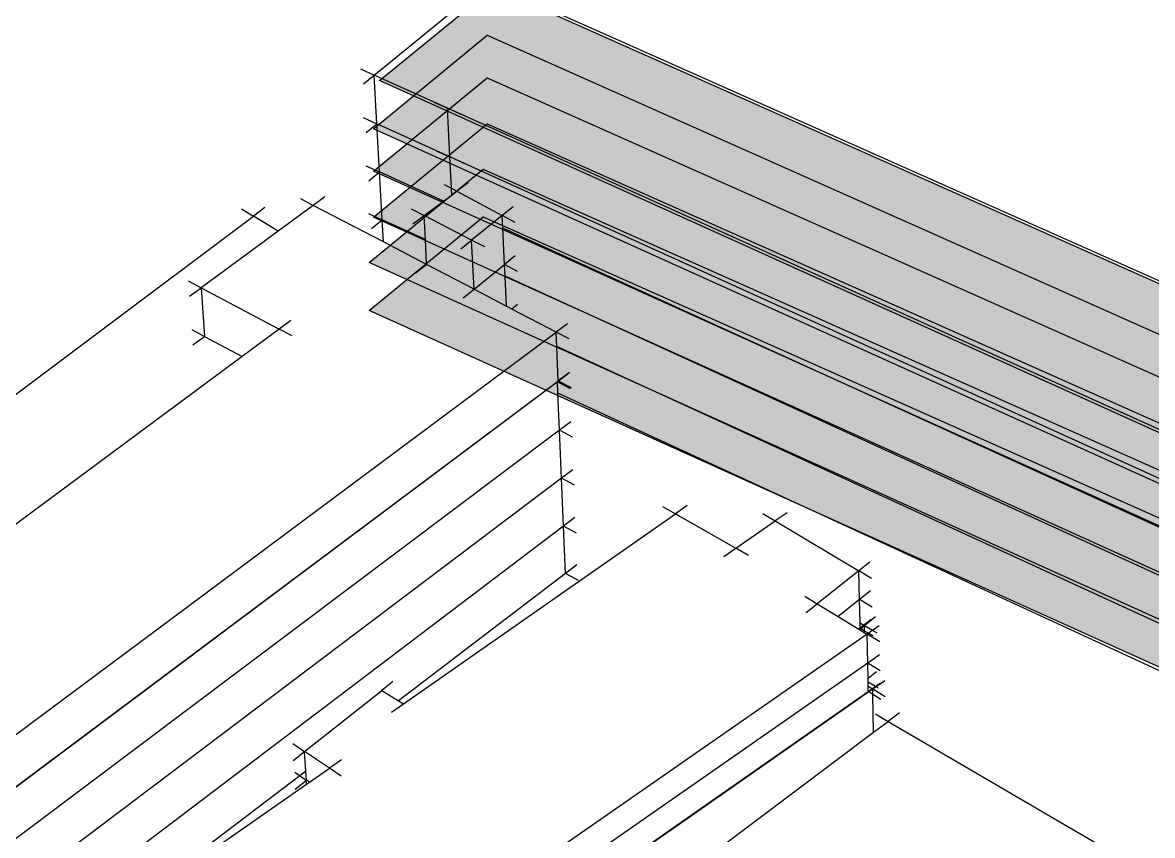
# Model space of a CAD drawing. Header units: inches. Extents: x 105 to 795, y 0 to 500.
# Drawn here: x 432.8 to 540.5, y 379.7 to 457.2 of the extents above; entities that cross this region are included whole.
import ezdxf

# ---------------------------------------------------------------- set-up
doc = ezdxf.new("R2010")
doc.units = ezdxf.units.IN
doc.header["$MEASUREMENT"] = 0
doc.layers.add('popova 6', color=7, linetype='Continuous')

# ---------------------------------------------------------------- blocks, each defined once
blk = doc.blocks.new('block 3')
at = {"layer": 'popova 6', "true_color": 0xb8bb49}
h = blk.add_hatch(color=43, dxfattribs=at)
h.dxf.hatch_style = 2
h.paths.add_polyline_path([(585.46, 390.21), (560.74, 366.84), (542.11, 375.41), (556.57, 388.76), (465.88, 429.73), (476.73, 438.64)])
at = {"layer": 'popova 6', "lineweight": 0}
blk.add_lwpolyline([(585.46, 390.21), (560.74, 366.84), (542.11, 375.41), (556.57, 388.76), (465.88, 429.73), (476.73, 438.64), (585.46, 390.21)], dxfattribs=at)
blk = doc.blocks.new('block 4')
at = {"layer": 'popova 6', "color": 7, "lineweight": 25, "true_color": 0xffffff}
for points in [[(465.88, 429.73), (476.73, 438.64)], [(476.73, 438.64), (585.46, 390.21)], [(556.57, 388.76), (465.88, 429.73)]]:
    blk.add_lwpolyline(points, dxfattribs=at)
blk = doc.blocks.new('block 2')
at = {"layer": 'popova 6'}
for name in ['block 3', 'block 4']:
    blk.add_blockref(name, (0, 0), dxfattribs=at)
blk = doc.blocks.new('block 6')
at = {"layer": 'popova 6', "true_color": 0xb8bb49}
h = blk.add_hatch(color=43, dxfattribs=at)
h.dxf.hatch_style = 2
h.paths.add_polyline_path([(585.46, 394.77), (560.74, 371.4), (542.11, 379.97), (556.57, 393.32), (465.88, 434.29), (476.73, 443.2)])
at = {"layer": 'popova 6', "lineweight": 0}
blk.add_lwpolyline([(585.46, 394.77), (560.74, 371.4), (542.11, 379.97), (556.57, 393.32), (465.88, 434.29), (476.73, 443.2), (585.46, 394.77)], dxfattribs=at)
blk = doc.blocks.new('block 7')
at = {"layer": 'popova 6', "color": 7, "lineweight": 25, "true_color": 0xffffff}
for points in [[(465.88, 434.29), (476.73, 443.2)], [(476.73, 443.2), (585.46, 394.77)], [(556.57, 393.32), (465.88, 434.29)]]:
    blk.add_lwpolyline(points, dxfattribs=at)
blk = doc.blocks.new('block 5')
at = {"layer": 'popova 6'}
for name in ['block 6', 'block 7']:
    blk.add_blockref(name, (0, 0), dxfattribs=at)
blk = doc.blocks.new('block 9')
at = {"layer": 'popova 6', "true_color": 0xb8bb49}
h = blk.add_hatch(color=43, dxfattribs=at)
h.dxf.hatch_style = 2
h.paths.add_polyline_path([(585.85, 399.09), (561.13, 375.72), (542.5, 384.29), (556.96, 397.64), (466.27, 438.61), (477.12, 447.52)])
at = {"layer": 'popova 6', "lineweight": 0}
blk.add_lwpolyline([(585.85, 399.09), (561.13, 375.72), (542.5, 384.29), (556.96, 397.64), (466.27, 438.61), (477.12, 447.52), (585.85, 399.09)], dxfattribs=at)
blk = doc.blocks.new('block 10')
at = {"layer": 'popova 6', "color": 7, "lineweight": 25, "true_color": 0xffffff}
for points in [[(466.27, 438.61), (477.12, 447.52)], [(477.12, 447.52), (585.85, 399.09)], [(556.96, 397.64), (466.27, 438.61)]]:
    blk.add_lwpolyline(points, dxfattribs=at)
blk = doc.blocks.new('block 8')
at = {"layer": 'popova 6'}
for name in ['block 9', 'block 10']:
    blk.add_blockref(name, (0, 0), dxfattribs=at)
blk = doc.blocks.new('block 12')
at = {"layer": 'popova 6', "true_color": 0xb8bb49}
h = blk.add_hatch(color=43, dxfattribs=at)
h.dxf.hatch_style = 2
h.paths.add_polyline_path([(585.85, 403.49), (561.13, 380.12), (542.5, 388.69), (556.96, 402.04), (466.27, 443.01), (477.12, 451.92)])
at = {"layer": 'popova 6', "lineweight": 0}
blk.add_lwpolyline([(585.85, 403.49), (561.13, 380.12), (542.5, 388.69), (556.96, 402.04), (466.27, 443.01), (477.12, 451.92), (585.85, 403.49)], dxfattribs=at)
blk = doc.blocks.new('block 13')
at = {"layer": 'popova 6', "color": 7, "lineweight": 25, "true_color": 0xffffff}
for points in [[(466.27, 443.01), (477.12, 451.92)], [(477.12, 451.92), (585.85, 403.49)], [(556.96, 402.04), (466.27, 443.01)]]:
    blk.add_lwpolyline(points, dxfattribs=at)
blk = doc.blocks.new('block 11')
at = {"layer": 'popova 6'}
for name in ['block 12', 'block 13']:
    blk.add_blockref(name, (0, 0), dxfattribs=at)
blk = doc.blocks.new('block 15')
at = {"layer": 'popova 6', "true_color": 0xb8bb49}
h = blk.add_hatch(color=43, dxfattribs=at)
h.dxf.hatch_style = 2
h.paths.add_polyline_path([(585.85, 407.54), (561.13, 384.17), (542.5, 392.74), (556.96, 406.09), (466.27, 447.06), (477.12, 455.97)])
at = {"layer": 'popova 6', "lineweight": 0}
blk.add_lwpolyline([(585.85, 407.54), (561.13, 384.17), (542.5, 392.74), (556.96, 406.09), (466.27, 447.06), (477.12, 455.97), (585.85, 407.54)], dxfattribs=at)
blk = doc.blocks.new('block 16')
at = {"layer": 'popova 6', "color": 7, "lineweight": 25, "true_color": 0xffffff}
for points in [[(466.27, 447.06), (477.12, 455.97)], [(477.12, 455.97), (585.85, 407.54)], [(556.96, 406.09), (466.27, 447.06)]]:
    blk.add_lwpolyline(points, dxfattribs=at)
blk = doc.blocks.new('block 14')
at = {"layer": 'popova 6'}
for name in ['block 15', 'block 16']:
    blk.add_blockref(name, (0, 0), dxfattribs=at)
blk = doc.blocks.new('block 18')
at = {"layer": 'popova 6', "true_color": 0xb8bb49}
h = blk.add_hatch(color=43, dxfattribs=at)
h.dxf.hatch_style = 2
h.paths.add_polyline_path([(586.44, 412.12), (561.72, 388.75), (543.09, 397.32), (557.55, 410.67), (466.86, 451.64), (477.71, 460.55)])
at = {"layer": 'popova 6', "lineweight": 0}
blk.add_lwpolyline([(586.44, 412.12), (561.72, 388.75), (543.09, 397.32), (557.55, 410.67), (466.86, 451.64), (477.71, 460.55), (586.44, 412.12)], dxfattribs=at)
blk = doc.blocks.new('block 19')
at = {"layer": 'popova 6', "color": 7, "lineweight": 25, "true_color": 0xffffff}
for points in [[(466.86, 451.64), (477.71, 460.55)], [(477.71, 460.55), (586.44, 412.12)], [(557.55, 410.67), (466.86, 451.64)]]:
    blk.add_lwpolyline(points, dxfattribs=at)
blk = doc.blocks.new('block 17')
at = {"layer": 'popova 6'}
for name in ['block 18', 'block 19']:
    blk.add_blockref(name, (0, 0), dxfattribs=at)
blk = doc.blocks.new('block 363')
at = {"color": 7, "lineweight": 25, "true_color": 0xffffff}
blk.add_lwpolyline([(485.66, 405.49), (484.58, 404.66)], dxfattribs=at)
blk = doc.blocks.new('block 365')
at = {"color": 7, "lineweight": 25, "true_color": 0xffffff}
blk.add_lwpolyline([(484.58, 404.66), (468.65, 392.53)], dxfattribs=at)
blk = doc.blocks.new('block 367')
at = {"color": 7, "lineweight": 25, "true_color": 0xffffff}
blk.add_lwpolyline([(485.82, 403.99), (484.58, 404.66)], dxfattribs=at)
blk = doc.blocks.new('block 368')
at = {"color": 7, "lineweight": 25, "true_color": 0xffffff}
blk.add_lwpolyline([(485.63, 408.51), (484.39, 409.18)], dxfattribs=at)
blk = doc.blocks.new('block 369')
at = {"color": 7, "lineweight": 25, "true_color": 0xffffff}
blk.add_lwpolyline([(485.47, 410), (484.39, 409.18)], dxfattribs=at)
blk = doc.blocks.new('block 371')
at = {"color": 7, "lineweight": 25, "true_color": 0xffffff}
blk.add_lwpolyline([(484.39, 409.18), (424.62, 363.85)], dxfattribs=at)
blk = doc.blocks.new('block 376')
at = {"color": 7, "lineweight": 25, "true_color": 0xffffff}
blk.add_lwpolyline([(484.58, 404.66), (484.39, 409.18)], dxfattribs=at)
blk = doc.blocks.new('block 385')
at = {"color": 7, "lineweight": 25, "true_color": 0xffffff}
blk.add_lwpolyline([(542.55, 394.73), (483.85, 421.83)], dxfattribs=at)
blk = doc.blocks.new('block 393')
at = {"color": 7, "lineweight": 25, "true_color": 0xffffff}
blk.add_lwpolyline([(543.59, 398.78), (483.74, 426.3)], dxfattribs=at)
blk = doc.blocks.new('block 404')
at = {"color": 7, "lineweight": 25, "true_color": 0xffffff}
blk.add_lwpolyline([(465.8, 438.96), (467.1, 438.37)], dxfattribs=at)
blk = doc.blocks.new('block 405')
at = {"color": 7, "lineweight": 25, "true_color": 0xffffff}
blk.add_lwpolyline([(471.22, 436.48), (467.1, 438.37)], dxfattribs=at)
blk = doc.blocks.new('block 406')
at = {"color": 7, "lineweight": 25, "true_color": 0xffffff}
blk.add_lwpolyline([(546.9, 401.84), (478.81, 433)], dxfattribs=at)
blk = doc.blocks.new('block 417')
at = {"color": 7, "lineweight": 25, "true_color": 0xffffff}
blk.add_lwpolyline([(466.09, 437.53), (467.1, 438.37)], dxfattribs=at)
blk = doc.blocks.new('block 418')
at = {"color": 7, "lineweight": 25, "true_color": 0xffffff}
blk.add_lwpolyline([(467.22, 436.26), (467.1, 438.37)], dxfattribs=at)
blk = doc.blocks.new('block 423')
at = {"color": 7, "lineweight": 25, "true_color": 0xffffff}
blk.add_lwpolyline([(465.55, 443.52), (466.85, 442.93)], dxfattribs=at)
blk = doc.blocks.new('block 424')
at = {"color": 7, "lineweight": 25, "true_color": 0xffffff}
blk.add_lwpolyline([(472.94, 440.15), (466.85, 442.93)], dxfattribs=at)
blk = doc.blocks.new('block 425')
at = {"color": 7, "lineweight": 25, "true_color": 0xffffff}
blk.add_lwpolyline([(472.48, 440.36), (472.94, 440.15)], dxfattribs=at)
blk = doc.blocks.new('block 426')
at = {"color": 7, "lineweight": 25, "true_color": 0xffffff}
blk.add_lwpolyline([(550.24, 404.92), (478.6, 437.57)], dxfattribs=at)
blk = doc.blocks.new('block 438')
at = {"color": 7, "lineweight": 25, "true_color": 0xffffff}
blk.add_lwpolyline([(465.84, 442.1), (466.85, 442.93)], dxfattribs=at)
blk = doc.blocks.new('block 439')
at = {"color": 7, "lineweight": 25, "true_color": 0xffffff}
blk.add_lwpolyline([(467.1, 438.37), (466.85, 442.93)], dxfattribs=at)
blk = doc.blocks.new('block 444')
at = {"color": 7, "lineweight": 25, "true_color": 0xffffff}
blk.add_lwpolyline([(474.86, 443.77), (473.55, 444.36)], dxfattribs=at)
blk = doc.blocks.new('block 445')
at = {"color": 7, "lineweight": 25, "true_color": 0xffffff}
blk.add_lwpolyline([(465.29, 448.12), (466.59, 447.53)], dxfattribs=at)
blk = doc.blocks.new('block 446')
at = {"color": 7, "lineweight": 25, "true_color": 0xffffff}
blk.add_lwpolyline([(473.55, 444.36), (466.59, 447.53)], dxfattribs=at)
blk = doc.blocks.new('block 447')
at = {"color": 7, "lineweight": 25, "true_color": 0xffffff}
blk.add_lwpolyline([(472.25, 444.96), (473.55, 444.36)], dxfattribs=at)
blk = doc.blocks.new('block 459')
at = {"color": 7, "lineweight": 25, "true_color": 0xffffff}
blk.add_lwpolyline([(465.58, 446.7), (466.59, 447.53)], dxfattribs=at)
blk = doc.blocks.new('block 460')
at = {"color": 7, "lineweight": 25, "true_color": 0xffffff}
blk.add_lwpolyline([(466.85, 442.93), (466.59, 447.53)], dxfattribs=at)
blk = doc.blocks.new('block 467')
at = {"color": 7, "lineweight": 25, "true_color": 0xffffff}
blk.add_lwpolyline([(474.62, 448.41), (473.32, 449)], dxfattribs=at)
blk = doc.blocks.new('block 468')
at = {"color": 7, "lineweight": 25, "true_color": 0xffffff}
blk.add_lwpolyline([(465.04, 452.75), (466.34, 452.16)], dxfattribs=at)
blk = doc.blocks.new('block 469')
at = {"color": 7, "lineweight": 25, "true_color": 0xffffff}
blk.add_lwpolyline([(473.32, 449), (466.34, 452.16)], dxfattribs=at)
blk = doc.blocks.new('block 471')
at = {"color": 7, "lineweight": 25, "true_color": 0xffffff}
blk.add_lwpolyline([(472.02, 449.59), (473.32, 449)], dxfattribs=at)
blk = doc.blocks.new('block 489')
at = {"color": 7, "lineweight": 25, "true_color": 0xffffff}
blk.add_lwpolyline([(477.19, 461.07), (585.92, 412.64)], dxfattribs=at)
blk = doc.blocks.new('block 490')
at = {"color": 7, "lineweight": 25, "true_color": 0xffffff}
blk.add_lwpolyline([(465.33, 451.33), (466.34, 452.16)], dxfattribs=at)
blk = doc.blocks.new('block 492')
at = {"color": 7, "lineweight": 25, "true_color": 0xffffff}
blk.add_lwpolyline([(466.34, 452.16), (477.19, 461.07)], dxfattribs=at)
blk = doc.blocks.new('block 493')
at = {"color": 7, "lineweight": 25, "true_color": 0xffffff}
blk.add_lwpolyline([(466.59, 447.53), (466.34, 452.16)], dxfattribs=at)
blk = doc.blocks.new('block 499')
at = {"color": 7, "lineweight": 25, "true_color": 0xffffff}
blk.add_lwpolyline([(485.44, 413.06), (484.2, 413.73)], dxfattribs=at)
blk = doc.blocks.new('block 500')
at = {"color": 7, "lineweight": 25, "true_color": 0xffffff}
blk.add_lwpolyline([(485.28, 414.54), (484.2, 413.73)], dxfattribs=at)
blk = doc.blocks.new('block 502')
at = {"color": 7, "lineweight": 25, "true_color": 0xffffff}
blk.add_lwpolyline([(484.2, 413.73), (424.18, 368.42)], dxfattribs=at)
blk = doc.blocks.new('block 509')
at = {"color": 7, "lineweight": 25, "true_color": 0xffffff}
blk.add_lwpolyline([(484.39, 409.18), (484.2, 413.73)], dxfattribs=at)
blk = doc.blocks.new('block 512')
at = {"color": 7, "lineweight": 25, "true_color": 0xffffff}
blk.add_lwpolyline([(485.24, 417.65), (484, 418.31)], dxfattribs=at)
blk = doc.blocks.new('block 513')
at = {"color": 7, "lineweight": 25, "true_color": 0xffffff}
blk.add_lwpolyline([(485.08, 419.12), (484, 418.31)], dxfattribs=at)
blk = doc.blocks.new('block 515')
at = {"color": 7, "lineweight": 25, "true_color": 0xffffff}
blk.add_lwpolyline([(484, 418.31), (423.74, 373.03)], dxfattribs=at)
blk = doc.blocks.new('block 524')
at = {"color": 7, "lineweight": 25, "true_color": 0xffffff}
blk.add_lwpolyline([(484.2, 413.73), (484, 418.31)], dxfattribs=at)
blk = doc.blocks.new('block 528')
at = {"color": 7, "lineweight": 25, "true_color": 0xffffff}
blk.add_lwpolyline([(480, 430.29), (479.47, 429.86)], dxfattribs=at)
blk = doc.blocks.new('block 529')
at = {"color": 7, "lineweight": 25, "true_color": 0xffffff}
blk.add_lwpolyline([(485.04, 422.27), (483.8, 422.93)], dxfattribs=at)
blk = doc.blocks.new('block 530')
at = {"color": 7, "lineweight": 25, "true_color": 0xffffff}
blk.add_lwpolyline([(483.78, 422.94), (483.8, 422.93)], dxfattribs=at)
blk = doc.blocks.new('block 542')
at = {"color": 7, "lineweight": 25, "true_color": 0xffffff}
blk.add_lwpolyline([(455.93, 439.54), (454.86, 438.73)], dxfattribs=at)
blk = doc.blocks.new('block 543')
at = {"color": 7, "lineweight": 25, "true_color": 0xffffff}
blk.add_lwpolyline([(393.58, 392.81), (454.86, 438.73)], dxfattribs=at)
blk = doc.blocks.new('block 548')
at = {"color": 7, "lineweight": 25, "true_color": 0xffffff}
blk.add_lwpolyline([(453.71, 439.43), (454.86, 438.73)], dxfattribs=at)
blk = doc.blocks.new('block 549')
at = {"color": 7, "lineweight": 25, "true_color": 0xffffff}
blk.add_lwpolyline([(457.21, 437.3), (454.86, 438.73)], dxfattribs=at)
blk = doc.blocks.new('block 731')
at = {"color": 7, "lineweight": 25, "true_color": 0xffffff}
blk.add_lwpolyline([(459.31, 440.39), (460.54, 439.75)], dxfattribs=at)
blk = doc.blocks.new('block 732')
at = {"color": 7, "lineweight": 25, "true_color": 0xffffff}
blk.add_lwpolyline([(470.26, 433.3), (471.34, 434.11)], dxfattribs=at)
blk = doc.blocks.new('block 733')
at = {"color": 7, "lineweight": 25, "true_color": 0xffffff}
blk.add_lwpolyline([(479.99, 433.44), (478.76, 434.1)], dxfattribs=at)
blk = doc.blocks.new('block 734')
at = {"color": 7, "lineweight": 25, "true_color": 0xffffff}
blk.add_lwpolyline([(480, 430.29), (479.47, 429.86)], dxfattribs=at)
blk = doc.blocks.new('block 735')
at = {"color": 7, "lineweight": 25, "true_color": 0xffffff}
blk.add_lwpolyline([(474.83, 430.92), (475.86, 431.75)], dxfattribs=at)
blk = doc.blocks.new('block 736')
at = {"color": 7, "lineweight": 25, "true_color": 0xffffff}
blk.add_lwpolyline([(479.78, 434.93), (478.76, 434.1)], dxfattribs=at)
blk = doc.blocks.new('block 737')
at = {"color": 7, "lineweight": 25, "true_color": 0xffffff}
blk.add_lwpolyline([(475.86, 431.75), (478.76, 434.1)], dxfattribs=at)
blk = doc.blocks.new('block 738')
at = {"color": 7, "lineweight": 25, "true_color": 0xffffff}
blk.add_lwpolyline([(484.93, 427.01), (483.68, 427.66)], dxfattribs=at)
blk = doc.blocks.new('block 740')
at = {"color": 7, "lineweight": 25, "true_color": 0xffffff}
blk.add_lwpolyline([(484.96, 423.82), (483.88, 423.01)], dxfattribs=at)
blk = doc.blocks.new('block 741')
at = {"color": 7, "lineweight": 25, "true_color": 0xffffff}
blk.add_lwpolyline([(484.76, 428.47), (483.68, 427.66)], dxfattribs=at)
blk = doc.blocks.new('block 742')
at = {"color": 7, "lineweight": 25, "true_color": 0xffffff}
blk.add_lwpolyline([(429.01, 386.94), (483.68, 427.66)], dxfattribs=at)
blk = doc.blocks.new('block 744')
at = {"color": 7, "lineweight": 25, "true_color": 0xffffff}
blk.add_lwpolyline([(458.39, 428.77), (457.29, 427.96)], dxfattribs=at)
blk = doc.blocks.new('block 746')
at = {"color": 7, "lineweight": 25, "true_color": 0xffffff}
blk.add_lwpolyline([(448.96, 427.9), (450.18, 427.25)], dxfattribs=at)
blk = doc.blocks.new('block 747')
at = {"color": 7, "lineweight": 25, "true_color": 0xffffff}
blk.add_lwpolyline([(450.18, 427.25), (453.76, 425.34)], dxfattribs=at)
blk = doc.blocks.new('block 748')
at = {"color": 7, "lineweight": 25, "true_color": 0xffffff}
blk.add_lwpolyline([(449.08, 426.44), (450.18, 427.25)], dxfattribs=at)
blk = doc.blocks.new('block 749')
at = {"color": 7, "lineweight": 25, "true_color": 0xffffff}
blk.add_lwpolyline([(449.86, 431.9), (450.18, 427.25)], dxfattribs=at)
blk = doc.blocks.new('block 750')
at = {"color": 7, "lineweight": 25, "true_color": 0xffffff}
blk.add_lwpolyline([(461.63, 440.55), (460.54, 439.75)], dxfattribs=at)
blk = doc.blocks.new('block 751')
at = {"color": 7, "lineweight": 25, "true_color": 0xffffff}
blk.add_lwpolyline([(448.76, 431.09), (449.86, 431.9)], dxfattribs=at)
blk = doc.blocks.new('block 752')
at = {"color": 7, "lineweight": 25, "true_color": 0xffffff}
blk.add_lwpolyline([(448.63, 432.55), (449.86, 431.9)], dxfattribs=at)
blk = doc.blocks.new('block 753')
at = {"color": 7, "lineweight": 25, "true_color": 0xffffff}
blk.add_lwpolyline([(458.53, 427.31), (457.29, 427.96)], dxfattribs=at)
blk = doc.blocks.new('block 754')
at = {"color": 7, "lineweight": 25, "true_color": 0xffffff}
blk.add_lwpolyline([(449.86, 431.9), (457.29, 427.96)], dxfattribs=at)
blk = doc.blocks.new('block 755')
at = {"color": 7, "lineweight": 25, "true_color": 0xffffff}
blk.add_lwpolyline([(470.01, 437.99), (471.1, 438.79)], dxfattribs=at)
blk = doc.blocks.new('block 756')
at = {"color": 7, "lineweight": 25, "true_color": 0xffffff}
blk.add_lwpolyline([(475.31, 441.89), (474.23, 441.1)], dxfattribs=at)
blk = doc.blocks.new('block 757')
at = {"color": 7, "lineweight": 25, "true_color": 0xffffff}
blk.add_lwpolyline([(479.77, 438.13), (478.54, 438.79)], dxfattribs=at)
blk = doc.blocks.new('block 758')
at = {"color": 7, "lineweight": 25, "true_color": 0xffffff}
blk.add_lwpolyline([(474.23, 441.1), (478.54, 438.79)], dxfattribs=at)
blk = doc.blocks.new('block 759')
at = {"color": 7, "lineweight": 25, "true_color": 0xffffff}
blk.add_lwpolyline([(479.57, 439.61), (478.54, 438.79)], dxfattribs=at)
blk = doc.blocks.new('block 760')
at = {"color": 7, "lineweight": 25, "true_color": 0xffffff}
blk.add_lwpolyline([(474.6, 435.6), (475.63, 436.43)], dxfattribs=at)
blk = doc.blocks.new('block 761')
at = {"color": 7, "lineweight": 25, "true_color": 0xffffff}
blk.add_lwpolyline([(478.54, 438.79), (475.63, 436.43)], dxfattribs=at)
blk = doc.blocks.new('block 762')
at = {"color": 7, "lineweight": 25, "true_color": 0xffffff}
blk.add_lwpolyline([(476.87, 435.79), (475.63, 436.43)], dxfattribs=at)
blk = doc.blocks.new('block 763')
at = {"color": 7, "lineweight": 25, "true_color": 0xffffff}
blk.add_lwpolyline([(469.86, 439.43), (471.1, 438.79)], dxfattribs=at)
blk = doc.blocks.new('block 764')
at = {"color": 7, "lineweight": 25, "true_color": 0xffffff}
blk.add_lwpolyline([(475.63, 436.43), (471.1, 438.79)], dxfattribs=at)
blk = doc.blocks.new('block 765')
at = {"color": 7, "lineweight": 25, "true_color": 0xffffff}
blk.add_lwpolyline([(475.86, 431.75), (475.63, 436.43)], dxfattribs=at)
blk = doc.blocks.new('block 2216')
at = {"color": 7, "lineweight": 25, "true_color": 0xffffff}
blk.add_lwpolyline([(514.21, 395.29), (513.4, 394.64)], dxfattribs=at)
blk = doc.blocks.new('block 2221')
at = {"color": 7, "lineweight": 25, "true_color": 0xffffff}
blk.add_lwpolyline([(515.04, 392.9), (513.85, 393.63)], dxfattribs=at)
blk = doc.blocks.new('block 2222')
at = {"color": 7, "lineweight": 25, "true_color": 0xffffff}
blk.add_lwpolyline([(514.11, 400.51), (513.06, 399.68)], dxfattribs=at)
blk = doc.blocks.new('block 2229')
at = {"color": 7, "lineweight": 25, "true_color": 0xffffff}
blk.add_lwpolyline([(512.64, 399.43), (512.53, 399.34)], dxfattribs=at)
blk = doc.blocks.new('block 2232')
at = {"color": 7, "lineweight": 25, "true_color": 0xffffff}
blk.add_lwpolyline([(514.5, 396.9), (513.37, 396.12)], dxfattribs=at)
blk = doc.blocks.new('block 2234')
at = {"color": 7, "lineweight": 25, "true_color": 0xffffff}
blk.add_lwpolyline([(513.37, 396.12), (452.3, 353.54)], dxfattribs=at)
blk = doc.blocks.new('block 2235')
at = {"color": 7, "lineweight": 25, "true_color": 0xffffff}
blk.add_lwpolyline([(514.56, 395.39), (513.37, 396.12)], dxfattribs=at)
blk = doc.blocks.new('block 2236')
at = {"color": 7, "lineweight": 25, "true_color": 0xffffff}
blk.add_lwpolyline([(513.63, 403), (512.58, 402.17)], dxfattribs=at)
blk = doc.blocks.new('block 2237')
at = {"color": 7, "lineweight": 25, "true_color": 0xffffff}
blk.add_lwpolyline([(512.58, 402.17), (510.55, 400.55)], dxfattribs=at)
blk = doc.blocks.new('block 2238')
at = {"color": 7, "lineweight": 25, "true_color": 0xffffff}
blk.add_lwpolyline([(513.78, 401.45), (512.58, 402.17)], dxfattribs=at)
blk = doc.blocks.new('block 2239')
at = {"color": 7, "lineweight": 25, "true_color": 0xffffff}
blk.add_lwpolyline([(458.8, 384.09), (459.88, 384.94)], dxfattribs=at)
blk = doc.blocks.new('block 2240')
at = {"color": 7, "lineweight": 25, "true_color": 0xffffff}
blk.add_lwpolyline([(460.17, 384.75), (459.88, 384.94)], dxfattribs=at)
blk = doc.blocks.new('block 2246')
at = {"color": 7, "lineweight": 25, "true_color": 0xffffff}
blk.add_lwpolyline([(459.91, 384.57), (459.88, 384.94)], dxfattribs=at)
blk = doc.blocks.new('block 2248')
at = {"color": 7, "lineweight": 25, "true_color": 0xffffff}
blk.add_lwpolyline([(513.32, 398.86), (452.1, 356.29)], dxfattribs=at)
blk = doc.blocks.new('block 2249')
at = {"color": 7, "lineweight": 25, "true_color": 0xffffff}
blk.add_lwpolyline([(507.38, 402.49), (508.56, 401.76)], dxfattribs=at)
blk = doc.blocks.new('block 2250')
at = {"color": 7, "lineweight": 25, "true_color": 0xffffff}
blk.add_lwpolyline([(514.51, 398.14), (513.32, 398.86)], dxfattribs=at)
blk = doc.blocks.new('block 2251')
at = {"color": 7, "lineweight": 25, "true_color": 0xffffff}
blk.add_lwpolyline([(513.57, 405.74), (512.53, 404.91)], dxfattribs=at)
blk = doc.blocks.new('block 2252')
at = {"color": 7, "lineweight": 25, "true_color": 0xffffff}
blk.add_lwpolyline([(507.51, 400.93), (508.56, 401.76)], dxfattribs=at)
blk = doc.blocks.new('block 2253')
at = {"color": 7, "lineweight": 25, "true_color": 0xffffff}
blk.add_lwpolyline([(512.53, 404.91), (508.56, 401.76)], dxfattribs=at)
blk = doc.blocks.new('block 2254')
at = {"color": 7, "lineweight": 25, "true_color": 0xffffff}
blk.add_lwpolyline([(503.36, 410.38), (504.55, 409.67)], dxfattribs=at)
blk = doc.blocks.new('block 2255')
at = {"color": 7, "lineweight": 25, "true_color": 0xffffff}
blk.add_lwpolyline([(513.73, 404.19), (512.53, 404.91)], dxfattribs=at)
blk = doc.blocks.new('block 2256')
at = {"color": 7, "lineweight": 25, "true_color": 0xffffff}
blk.add_lwpolyline([(504.55, 409.67), (512.53, 404.91)], dxfattribs=at)
blk = doc.blocks.new('block 2257')
at = {"color": 7, "lineweight": 25, "true_color": 0xffffff}
blk.add_lwpolyline([(499.66, 406.27), (500.79, 407.06)], dxfattribs=at)
blk = doc.blocks.new('block 2258')
at = {"color": 7, "lineweight": 25, "true_color": 0xffffff}
blk.add_lwpolyline([(505.68, 410.45), (504.55, 409.67)], dxfattribs=at)
blk = doc.blocks.new('block 2259')
at = {"color": 7, "lineweight": 25, "true_color": 0xffffff}
blk.add_lwpolyline([(500.79, 407.06), (504.55, 409.67)], dxfattribs=at)
blk = doc.blocks.new('block 2260')
at = {"color": 7, "lineweight": 25, "true_color": 0xffffff}
blk.add_lwpolyline([(493.82, 411.03), (495.04, 410.34)], dxfattribs=at)
blk = doc.blocks.new('block 2261')
at = {"color": 7, "lineweight": 25, "true_color": 0xffffff}
blk.add_lwpolyline([(502.01, 406.36), (500.79, 407.06)], dxfattribs=at)
blk = doc.blocks.new('block 2262')
at = {"color": 7, "lineweight": 25, "true_color": 0xffffff}
blk.add_lwpolyline([(495.04, 410.34), (500.79, 407.06)], dxfattribs=at)
blk = doc.blocks.new('block 2263')
at = {"color": 7, "lineweight": 25, "true_color": 0xffffff}
blk.add_lwpolyline([(467.99, 391.43), (469.14, 392.23)], dxfattribs=at)
blk = doc.blocks.new('block 2264')
at = {"color": 7, "lineweight": 25, "true_color": 0xffffff}
blk.add_lwpolyline([(496.17, 411.13), (495.04, 410.34)], dxfattribs=at)
blk = doc.blocks.new('block 2265')
at = {"color": 7, "lineweight": 25, "true_color": 0xffffff}
blk.add_lwpolyline([(469.14, 392.23), (495.04, 410.34)], dxfattribs=at)
blk = doc.blocks.new('block 2266')
at = {"color": 7, "lineweight": 25, "true_color": 0xffffff}
blk.add_lwpolyline([(458.63, 386.84), (459.71, 387.69)], dxfattribs=at)
blk = doc.blocks.new('block 2267')
at = {"color": 7, "lineweight": 25, "true_color": 0xffffff}
blk.add_lwpolyline([(468.13, 394.35), (467.06, 393.5)], dxfattribs=at)
blk = doc.blocks.new('block 2268')
at = {"color": 7, "lineweight": 25, "true_color": 0xffffff}
blk.add_lwpolyline([(459.71, 387.69), (467.06, 393.5)], dxfattribs=at)
blk = doc.blocks.new('block 2269')
at = {"color": 7, "lineweight": 25, "true_color": 0xffffff}
blk.add_lwpolyline([(463.2, 385.33), (462.08, 386.09)], dxfattribs=at)
blk = doc.blocks.new('block 2270')
at = {"color": 7, "lineweight": 25, "true_color": 0xffffff}
blk.add_lwpolyline([(458.59, 388.45), (459.71, 387.69)], dxfattribs=at)
blk = doc.blocks.new('block 2271')
at = {"color": 7, "lineweight": 25, "true_color": 0xffffff}
blk.add_lwpolyline([(462.08, 386.09), (459.71, 387.69)], dxfattribs=at)
blk = doc.blocks.new('block 2273')
at = {"color": 7, "lineweight": 25, "true_color": 0xffffff}
blk.add_lwpolyline([(463.23, 386.89), (462.08, 386.09)], dxfattribs=at)
blk = doc.blocks.new('block 2277')
at = {"color": 7, "lineweight": 25, "true_color": 0xffffff}
blk.add_lwpolyline([(513.37, 396.12), (513.32, 398.86)], dxfattribs=at)
blk = doc.blocks.new('block 2279')
at = {"color": 7, "lineweight": 25, "true_color": 0xffffff}
blk.add_lwpolyline([(512.58, 402.17), (512.53, 404.91)], dxfattribs=at)
blk = doc.blocks.new('block 2478')
at = {"color": 7, "lineweight": 25, "true_color": 0xffffff}
blk.add_lwpolyline([(514.1, 391.28), (515.32, 390.56)], dxfattribs=at)
blk = doc.blocks.new('block 2480')
at = {"color": 7, "lineweight": 25, "true_color": 0xffffff}
blk.add_lwpolyline([(515.32, 390.56), (536.03, 378.44)], dxfattribs=at)
blk = doc.blocks.new('block 2485')
at = {"color": 7, "lineweight": 25, "true_color": 0xffffff}
blk.add_lwpolyline([(516.4, 391.38), (515.32, 390.56)], dxfattribs=at)
blk = doc.blocks.new('block 2600')
at = {"color": 7, "lineweight": 25, "true_color": 0xffffff}
blk.add_lwpolyline([(459.83, 385.8), (459.26, 385.37)], dxfattribs=at)
blk = doc.blocks.new('block 2601')
at = {"color": 7, "lineweight": 25, "true_color": 0xffffff}
blk.add_lwpolyline([(459.26, 385.37), (439.42, 370.26)], dxfattribs=at)
blk = doc.blocks.new('block 2617')
at = {"color": 7, "lineweight": 25, "true_color": 0xffffff}
blk.add_lwpolyline([(473.74, 440.73), (473.7, 441.38)], dxfattribs=at)
blk = doc.blocks.new('block 2618')
at = {"color": 7, "lineweight": 25, "true_color": 0xffffff}
blk.add_lwpolyline([(473.7, 441.38), (473.55, 444.36)], dxfattribs=at)
blk = doc.blocks.new('block 2625')
at = {"color": 7, "lineweight": 25, "true_color": 0xffffff}
blk.add_lwpolyline([(484.88, 423.74), (483.9, 423)], dxfattribs=at)
blk = doc.blocks.new('block 2626')
at = {"color": 7, "lineweight": 25, "true_color": 0xffffff}
blk.add_lwpolyline([(483.9, 423), (483.8, 422.93)], dxfattribs=at)
blk = doc.blocks.new('block 2628')
at = {"color": 7, "lineweight": 25, "true_color": 0xffffff}
blk.add_lwpolyline([(484, 418.31), (483.85, 421.83)], dxfattribs=at)
blk = doc.blocks.new('block 2629')
at = {"color": 7, "lineweight": 25, "true_color": 0xffffff}
blk.add_lwpolyline([(483.85, 421.83), (483.8, 422.93)], dxfattribs=at)
blk = doc.blocks.new('block 2700')
at = {"color": 7, "lineweight": 25, "true_color": 0xffffff}
blk.add_lwpolyline([(467.22, 436.26), (460.54, 439.75)], dxfattribs=at)
blk = doc.blocks.new('block 2701')
at = {"color": 7, "lineweight": 25, "true_color": 0xffffff}
blk.add_lwpolyline([(478.94, 430.14), (478.81, 433)], dxfattribs=at)
blk = doc.blocks.new('block 2702')
at = {"color": 7, "lineweight": 25, "true_color": 0xffffff}
blk.add_lwpolyline([(478.81, 433), (478.76, 434.1)], dxfattribs=at)
blk = doc.blocks.new('block 2703')
at = {"color": 7, "lineweight": 25, "true_color": 0xffffff}
blk.add_lwpolyline([(485.13, 422.36), (483.9, 423)], dxfattribs=at)
blk = doc.blocks.new('block 2704')
at = {"color": 7, "lineweight": 25, "true_color": 0xffffff}
blk.add_lwpolyline([(483.9, 423), (483.88, 423.01)], dxfattribs=at)
blk = doc.blocks.new('block 2705')
at = {"color": 7, "lineweight": 25, "true_color": 0xffffff}
blk.add_lwpolyline([(483.88, 423.01), (483.74, 426.3)], dxfattribs=at)
blk = doc.blocks.new('block 2706')
at = {"color": 7, "lineweight": 25, "true_color": 0xffffff}
blk.add_lwpolyline([(483.74, 426.3), (483.68, 427.66)], dxfattribs=at)
blk = doc.blocks.new('block 2707')
at = {"color": 7, "lineweight": 25, "true_color": 0xffffff}
blk.add_lwpolyline([(429.43, 382.26), (483.78, 422.94)], dxfattribs=at)
blk = doc.blocks.new('block 2708')
at = {"color": 7, "lineweight": 25, "true_color": 0xffffff}
blk.add_lwpolyline([(483.78, 422.94), (483.88, 423.01)], dxfattribs=at)
blk = doc.blocks.new('block 2711')
at = {"color": 7, "lineweight": 25, "true_color": 0xffffff}
blk.add_lwpolyline([(457.29, 427.96), (453.76, 425.34)], dxfattribs=at)
blk = doc.blocks.new('block 2712')
at = {"color": 7, "lineweight": 25, "true_color": 0xffffff}
blk.add_lwpolyline([(453.76, 425.34), (413.59, 395.56)], dxfattribs=at)
blk = doc.blocks.new('block 2713')
at = {"color": 7, "lineweight": 25, "true_color": 0xffffff}
blk.add_lwpolyline([(460.54, 439.75), (457.21, 437.3)], dxfattribs=at)
blk = doc.blocks.new('block 2714')
at = {"color": 7, "lineweight": 25, "true_color": 0xffffff}
blk.add_lwpolyline([(457.21, 437.3), (449.86, 431.9)], dxfattribs=at)
blk = doc.blocks.new('block 2715')
at = {"color": 7, "lineweight": 25, "true_color": 0xffffff}
blk.add_lwpolyline([(473, 441.75), (473.7, 441.38)], dxfattribs=at)
blk = doc.blocks.new('block 2716')
at = {"color": 7, "lineweight": 25, "true_color": 0xffffff}
blk.add_lwpolyline([(473.7, 441.38), (474.23, 441.1)], dxfattribs=at)
blk = doc.blocks.new('block 2717')
at = {"color": 7, "lineweight": 25, "true_color": 0xffffff}
blk.add_lwpolyline([(471.34, 434.11), (471.22, 436.48)], dxfattribs=at)
blk = doc.blocks.new('block 2718')
at = {"color": 7, "lineweight": 25, "true_color": 0xffffff}
blk.add_lwpolyline([(471.22, 436.48), (471.1, 438.79)], dxfattribs=at)
blk = doc.blocks.new('block 2719')
at = {"color": 7, "lineweight": 25, "true_color": 0xffffff}
blk.add_lwpolyline([(478.76, 434.1), (478.6, 437.57)], dxfattribs=at)
blk = doc.blocks.new('block 2720')
at = {"color": 7, "lineweight": 25, "true_color": 0xffffff}
blk.add_lwpolyline([(478.6, 437.57), (478.54, 438.79)], dxfattribs=at)
blk = doc.blocks.new('block 3124')
at = {"color": 7, "lineweight": 25, "true_color": 0xffffff}
blk.add_lwpolyline([(514.36, 393.73), (514.16, 393.85)], dxfattribs=at)
blk = doc.blocks.new('block 3125')
at = {"color": 7, "lineweight": 25, "true_color": 0xffffff}
blk.add_lwpolyline([(514.98, 394.42), (514.16, 393.85)], dxfattribs=at)
blk = doc.blocks.new('block 3126')
at = {"color": 7, "lineweight": 25, "true_color": 0xffffff}
blk.add_lwpolyline([(514.16, 393.85), (513.85, 393.63)], dxfattribs=at)
blk = doc.blocks.new('block 3129')
at = {"color": 7, "lineweight": 25, "true_color": 0xffffff}
blk.add_lwpolyline([(513.85, 393.63), (513.46, 393.36)], dxfattribs=at)
blk = doc.blocks.new('block 3130')
at = {"color": 7, "lineweight": 25, "true_color": 0xffffff}
blk.add_lwpolyline([(513.46, 393.36), (452.96, 351.06)], dxfattribs=at)
blk = doc.blocks.new('block 3131')
at = {"color": 7, "lineweight": 25, "true_color": 0xffffff}
blk.add_lwpolyline([(513.41, 393.9), (513.81, 393.65)], dxfattribs=at)
blk = doc.blocks.new('block 3132')
at = {"color": 7, "lineweight": 25, "true_color": 0xffffff}
blk.add_lwpolyline([(513.81, 393.65), (513.85, 393.63)], dxfattribs=at)
blk = doc.blocks.new('block 3133')
at = {"color": 7, "lineweight": 25, "true_color": 0xffffff}
blk.add_lwpolyline([(513.06, 399.68), (512.71, 399.39)], dxfattribs=at)
blk = doc.blocks.new('block 3134')
at = {"color": 7, "lineweight": 25, "true_color": 0xffffff}
blk.add_lwpolyline([(512.71, 399.39), (512.59, 399.3)], dxfattribs=at)
blk = doc.blocks.new('block 3135')
at = {"color": 7, "lineweight": 25, "true_color": 0xffffff}
blk.add_lwpolyline([(514.26, 398.96), (513.83, 399.22)], dxfattribs=at)
blk = doc.blocks.new('block 3136')
at = {"color": 7, "lineweight": 25, "true_color": 0xffffff}
blk.add_lwpolyline([(513.83, 399.22), (513.06, 399.68)], dxfattribs=at)
blk = doc.blocks.new('block 3137')
at = {"color": 7, "lineweight": 25, "true_color": 0xffffff}
blk.add_lwpolyline([(512.63, 399.94), (512.99, 399.72)], dxfattribs=at)
blk = doc.blocks.new('block 3138')
at = {"color": 7, "lineweight": 25, "true_color": 0xffffff}
blk.add_lwpolyline([(512.99, 399.72), (513.06, 399.68)], dxfattribs=at)
blk = doc.blocks.new('block 3139')
at = {"color": 7, "lineweight": 25, "true_color": 0xffffff}
blk.add_lwpolyline([(513.93, 389.52), (513.86, 393.11)], dxfattribs=at)
blk = doc.blocks.new('block 3140')
at = {"color": 7, "lineweight": 25, "true_color": 0xffffff}
blk.add_lwpolyline([(513.86, 393.11), (513.85, 393.63)], dxfattribs=at)
blk = doc.blocks.new('block 3143')
at = {"color": 7, "lineweight": 25, "true_color": 0xffffff}
blk.add_lwpolyline([(513.07, 399.01), (513.07, 399.17)], dxfattribs=at)
blk = doc.blocks.new('block 3144')
at = {"color": 7, "lineweight": 25, "true_color": 0xffffff}
blk.add_lwpolyline([(513.07, 399.17), (513.06, 399.68)], dxfattribs=at)
blk = doc.blocks.new('block 3145')
at = {"color": 7, "lineweight": 25, "true_color": 0xffffff}
blk.add_lwpolyline([(513.81, 393.65), (513.42, 393.38)], dxfattribs=at)
blk = doc.blocks.new('block 3146')
at = {"color": 7, "lineweight": 25, "true_color": 0xffffff}
blk.add_lwpolyline([(513.42, 393.38), (452.92, 351.08)], dxfattribs=at)
blk = doc.blocks.new('block 3148')
at = {"color": 7, "lineweight": 25, "true_color": 0xffffff}
blk.add_lwpolyline([(513.46, 393.36), (513.42, 393.38)], dxfattribs=at)
blk = doc.blocks.new('block 3149')
at = {"color": 7, "lineweight": 25, "true_color": 0xffffff}
blk.add_lwpolyline([(513.68, 400.27), (512.99, 399.72)], dxfattribs=at)
blk = doc.blocks.new('block 3150')
at = {"color": 7, "lineweight": 25, "true_color": 0xffffff}
blk.add_lwpolyline([(512.99, 399.72), (512.64, 399.43)], dxfattribs=at)
blk = doc.blocks.new('block 3151')
at = {"color": 7, "lineweight": 25, "true_color": 0xffffff}
blk.add_lwpolyline([(512.71, 399.39), (512.64, 399.43)], dxfattribs=at)
blk = doc.blocks.new('block 3154')
at = {"color": 7, "lineweight": 25, "true_color": 0xffffff}
blk.add_lwpolyline([(458.77, 385.7), (459.26, 385.37)], dxfattribs=at)
blk = doc.blocks.new('block 3155')
at = {"color": 7, "lineweight": 25, "true_color": 0xffffff}
blk.add_lwpolyline([(459.26, 385.37), (459.88, 384.94)], dxfattribs=at)
blk = doc.blocks.new('block 3156')
at = {"color": 7, "lineweight": 25, "true_color": 0xffffff}
blk.add_lwpolyline([(513.4, 394.64), (513.37, 396.12)], dxfattribs=at)
blk = doc.blocks.new('block 3157')
at = {"color": 7, "lineweight": 25, "true_color": 0xffffff}
blk.add_lwpolyline([(512.64, 399.43), (512.63, 399.94)], dxfattribs=at)
blk = doc.blocks.new('block 3158')
at = {"color": 7, "lineweight": 25, "true_color": 0xffffff}
blk.add_lwpolyline([(512.63, 399.94), (512.58, 402.17)], dxfattribs=at)
blk = doc.blocks.new('block 3161')
at = {"color": 7, "lineweight": 25, "true_color": 0xffffff}
blk.add_lwpolyline([(513.44, 398.95), (513.32, 398.86)], dxfattribs=at)
blk = doc.blocks.new('block 3162')
at = {"color": 7, "lineweight": 25, "true_color": 0xffffff}
blk.add_lwpolyline([(467.06, 393.5), (468.65, 392.53)], dxfattribs=at)
blk = doc.blocks.new('block 3163')
at = {"color": 7, "lineweight": 25, "true_color": 0xffffff}
blk.add_lwpolyline([(468.65, 392.53), (469.14, 392.23)], dxfattribs=at)
blk = doc.blocks.new('block 3165')
at = {"color": 7, "lineweight": 25, "true_color": 0xffffff}
blk.add_lwpolyline([(459.88, 384.94), (459.83, 385.8)], dxfattribs=at)
blk = doc.blocks.new('block 3166')
at = {"color": 7, "lineweight": 25, "true_color": 0xffffff}
blk.add_lwpolyline([(459.83, 385.8), (459.71, 387.69)], dxfattribs=at)
blk = doc.blocks.new('block 3199')
at = {"color": 7, "lineweight": 25, "true_color": 0xffffff}
blk.add_lwpolyline([(495.07, 375.36), (513.93, 389.52)], dxfattribs=at)
blk = doc.blocks.new('block 3200')
at = {"color": 7, "lineweight": 25, "true_color": 0xffffff}
blk.add_lwpolyline([(513.93, 389.52), (515.32, 390.56)], dxfattribs=at)
blk = doc.blocks.new('block 3280')
at = {"color": 7, "lineweight": 25, "true_color": 0xffffff}
blk.add_lwpolyline([(483.8, 422.93), (429.44, 382.26)], dxfattribs=at)
blk = doc.blocks.new('block 3298')
at = {"color": 7, "lineweight": 25, "true_color": 0xffffff}
blk.add_lwpolyline([(483.68, 427.66), (479.47, 429.86)], dxfattribs=at)
blk = doc.blocks.new('block 3299')
at = {"color": 7, "lineweight": 25, "true_color": 0xffffff}
blk.add_lwpolyline([(471.1, 438.79), (472.94, 440.15)], dxfattribs=at)
blk = doc.blocks.new('block 3300')
at = {"color": 7, "lineweight": 25, "true_color": 0xffffff}
blk.add_lwpolyline([(472.94, 440.15), (472.94, 440.15)], dxfattribs=at)
blk = doc.blocks.new('block 3301')
at = {"color": 7, "lineweight": 25, "true_color": 0xffffff}
blk.add_lwpolyline([(472.94, 440.15), (473.74, 440.73)], dxfattribs=at)
blk = doc.blocks.new('block 3302')
at = {"color": 7, "lineweight": 25, "true_color": 0xffffff}
blk.add_lwpolyline([(473.74, 440.73), (474.23, 441.1)], dxfattribs=at)
blk = doc.blocks.new('block 3426')
at = {"color": 7, "lineweight": 25, "true_color": 0xffffff}
blk.add_lwpolyline([(514.16, 393.85), (514.12, 393.87)], dxfattribs=at)
blk = doc.blocks.new('block 3427')
at = {"color": 7, "lineweight": 25, "true_color": 0xffffff}
blk.add_lwpolyline([(514.12, 393.87), (513.4, 394.3)], dxfattribs=at)
blk = doc.blocks.new('block 3428')
at = {"color": 7, "lineweight": 25, "true_color": 0xffffff}
blk.add_lwpolyline([(514.55, 394.17), (514.12, 393.87)], dxfattribs=at)
blk = doc.blocks.new('block 3429')
at = {"color": 7, "lineweight": 25, "true_color": 0xffffff}
blk.add_lwpolyline([(514.12, 393.87), (513.81, 393.65)], dxfattribs=at)
blk = doc.blocks.new('block 3430')
at = {"color": 7, "lineweight": 25, "true_color": 0xffffff}
blk.add_lwpolyline([(514.61, 392.65), (513.86, 393.11)], dxfattribs=at)
blk = doc.blocks.new('block 3431')
at = {"color": 7, "lineweight": 25, "true_color": 0xffffff}
blk.add_lwpolyline([(513.86, 393.11), (513.46, 393.36)], dxfattribs=at)
blk = doc.blocks.new('block 3432')
at = {"color": 7, "lineweight": 25, "true_color": 0xffffff}
blk.add_lwpolyline([(513.07, 399.17), (512.71, 399.39)], dxfattribs=at)
blk = doc.blocks.new('block 3437')
at = {"color": 7, "lineweight": 25, "true_color": 0xffffff}
blk.add_lwpolyline([(513.4, 394.3), (513.4, 394.64)], dxfattribs=at)
blk = doc.blocks.new('block 3438')
at = {"color": 7, "lineweight": 25, "true_color": 0xffffff}
blk.add_lwpolyline([(514.45, 399.65), (513.83, 399.22)], dxfattribs=at)
blk = doc.blocks.new('block 3439')
at = {"color": 7, "lineweight": 25, "true_color": 0xffffff}
blk.add_lwpolyline([(513.83, 399.22), (513.44, 398.95)], dxfattribs=at)
blk = doc.blocks.new('block 3440')
at = {"color": 7, "lineweight": 25, "true_color": 0xffffff}
blk.add_lwpolyline([(512.53, 399.34), (512.59, 399.3)], dxfattribs=at)
blk = doc.blocks.new('block 3441')
at = {"color": 7, "lineweight": 25, "true_color": 0xffffff}
blk.add_lwpolyline([(512.59, 399.3), (513.07, 399.01)], dxfattribs=at)
blk = doc.blocks.new('block 3442')
at = {"color": 7, "lineweight": 25, "true_color": 0xffffff}
blk.add_lwpolyline([(513.07, 399.01), (513.32, 398.86)], dxfattribs=at)
blk = doc.blocks.new('block 3443')
at = {"color": 7, "lineweight": 25, "true_color": 0xffffff}
blk.add_lwpolyline([(460.17, 384.75), (462.08, 386.09)], dxfattribs=at)
blk = doc.blocks.new('block 3535')
at = {"color": 7, "lineweight": 25, "true_color": 0xffffff}
blk.add_lwpolyline([(513.84, 398.71), (513.44, 398.95)], dxfattribs=at)
blk = doc.blocks.new('block 3536')
at = {"color": 7, "lineweight": 25, "true_color": 0xffffff}
blk.add_lwpolyline([(513.44, 398.95), (513.07, 399.17)], dxfattribs=at)
blk = doc.blocks.new('block 3537')
at = {"color": 7, "lineweight": 25, "true_color": 0xffffff}
blk.add_lwpolyline([(513.42, 393.38), (513.41, 393.9)], dxfattribs=at)
blk = doc.blocks.new('block 3538')
at = {"color": 7, "lineweight": 25, "true_color": 0xffffff}
blk.add_lwpolyline([(513.41, 393.9), (513.4, 394.3)], dxfattribs=at)
blk = doc.blocks.new('block 3539')
at = {"color": 7, "lineweight": 25, "true_color": 0xffffff}
blk.add_lwpolyline([(508.56, 401.76), (510.55, 400.55)], dxfattribs=at)
blk = doc.blocks.new('block 3540')
at = {"color": 7, "lineweight": 25, "true_color": 0xffffff}
blk.add_lwpolyline([(510.55, 400.55), (512.53, 399.34)], dxfattribs=at)
blk = doc.blocks.new('block 3541')
at = {"color": 7, "lineweight": 25, "true_color": 0xffffff}
blk.add_lwpolyline([(439.42, 370.26), (459.91, 384.57)], dxfattribs=at)
blk = doc.blocks.new('block 3542')
at = {"color": 7, "lineweight": 25, "true_color": 0xffffff}
blk.add_lwpolyline([(459.91, 384.57), (460.17, 384.75)], dxfattribs=at)
blk = doc.blocks.new('block 3573')
at = {"color": 7, "lineweight": 25, "true_color": 0xffffff}
for points in [[(557.03, 411.19), (473.32, 449)], [(473.55, 444.36), (473.32, 449)], [(553.62, 408.04), (473.55, 444.36)], [(553.62, 408.04), (557.03, 411.19)]]:
    blk.add_lwpolyline(points, dxfattribs=at)
blk = doc.blocks.new('block 3571')
blk.add_blockref('block 3573', (0, 0))
blk = doc.blocks.new('block 3570')
blk.add_blockref('block 3571', (0, 0))
blk = doc.blocks.new('block 3580')
at = {"color": 7, "lineweight": 25, "true_color": 0xffffff}
blk.add_lwpolyline([(479.47, 429.86), (479.47, 429.86)], dxfattribs=at)
blk = doc.blocks.new('block 3581')
at = {"color": 7, "lineweight": 25, "true_color": 0xffffff}
blk.add_lwpolyline([(479.47, 429.86), (478.94, 430.14)], dxfattribs=at)
blk = doc.blocks.new('block 3649')
at = {"color": 7, "lineweight": 25, "true_color": 0xffffff}
blk.add_lwpolyline([(475.86, 431.75), (471.34, 434.11)], dxfattribs=at)
blk = doc.blocks.new('block 3650')
at = {"color": 7, "lineweight": 25, "true_color": 0xffffff}
blk.add_lwpolyline([(475.86, 431.75), (478.94, 430.14)], dxfattribs=at)
blk = doc.blocks.new('block 3651')
at = {"color": 7, "lineweight": 25, "true_color": 0xffffff}
blk.add_lwpolyline([(471.34, 434.11), (467.22, 436.26)], dxfattribs=at)

msp = doc.modelspace()

# ---------------------------------------------------------------- block references
for name in ['block 492', 'block 489', 'block 468', 'block 490', 'block 469', 'block 493', 'block 471', 'block 467', 'block 3570', 'block 445', 'block 459', 'block 446', 'block 460', 'block 447', 'block 423', 'block 444', 'block 2618', 'block 438', 'block 424', 'block 439', 'block 2715', 'block 2617', 'block 2716', 'block 756', 'block 731', 'block 750', 'block 425', 'block 3301', 'block 3302', 'block 758', 'block 548', 'block 542', 'block 2713', 'block 2700', 'block 763', 'block 3299', 'block 3300', 'block 759', 'block 543', 'block 549', 'block 404', 'block 417', 'block 405', 'block 418', 'block 755', 'block 764', 'block 2718', 'block 761', 'block 757', 'block 2720', 'block 2714', 'block 426', 'block 2719', 'block 3651', 'block 2717', 'block 760', 'block 762', 'block 765', 'block 736', 'block 732', 'block 3649', 'block 737', 'block 733', 'block 2702', 'block 406', 'block 2701', 'block 752', 'block 751', 'block 749', 'block 754', 'block 735', 'block 3650', 'block 3581', 'block 528', 'block 734', 'block 3298', 'block 3580', 'block 744', 'block 741', 'block 742', 'block 746', 'block 2711', 'block 753', 'block 738', 'block 2706', 'block 748', 'block 747', 'block 393', 'block 2705', 'block 2712', 'block 740', 'block 2625', 'block 2707', 'block 3280', 'block 2708', 'block 530', 'block 2626', 'block 529', 'block 2629', 'block 2704', 'block 2703', 'block 385', 'block 2628', 'block 513', 'block 515', 'block 512', 'block 524', 'block 500', 'block 502', 'block 499', 'block 509', 'block 2265', 'block 2260', 'block 2264', 'block 2262', 'block 2254', 'block 2258', 'block 371', 'block 369', 'block 368', 'block 376', 'block 2259', 'block 2256', 'block 2257', 'block 2261', 'block 363', 'block 2253', 'block 2251', 'block 2255', 'block 2279', 'block 365', 'block 367', 'block 2236', 'block 2249', 'block 2252', 'block 3539', 'block 2237', 'block 2238', 'block 3158', 'block 3540', 'block 2222', 'block 2229', 'block 3134', 'block 3137', 'block 3157', 'block 3150', 'block 3151', 'block 3133', 'block 3432', 'block 3149', 'block 3138', 'block 3136', 'block 3144', 'block 3438', 'block 2248', 'block 3440', 'block 3441', 'block 3143', 'block 3536', 'block 3442', 'block 3161', 'block 2250', 'block 2277', 'block 3439', 'block 3535', 'block 3135', 'block 2232', 'block 2234', 'block 2235', 'block 3156', 'block 2216', 'block 2267', 'block 3437', 'block 3427', 'block 3538', 'block 3428', 'block 3125', 'block 3146', 'block 3130', 'block 2268', 'block 3162', 'block 3131', 'block 3537', 'block 3145', 'block 3148', 'block 3129', 'block 3431', 'block 3429', 'block 3132', 'block 3126', 'block 2221', 'block 3140', 'block 3139', 'block 3430', 'block 3426', 'block 3124', 'block 2263', 'block 3163', 'block 2478', 'block 2485', 'block 3200', 'block 2480', 'block 3199', 'block 2270', 'block 2266', 'block 2271', 'block 3166', 'block 2273', 'block 2601', 'block 3154', 'block 2600', 'block 3155', 'block 3165', 'block 3443', 'block 2269', 'block 3541', 'block 2239', 'block 2240', 'block 2246', 'block 3542']:
    msp.add_blockref(name, (0, 0))
at = {"layer": 'popova 6'}
for name in ['block 17', 'block 14', 'block 11', 'block 8', 'block 5', 'block 2']:
    msp.add_blockref(name, (0, 0), dxfattribs=at)

doc.saveas('drawing.dxf')
